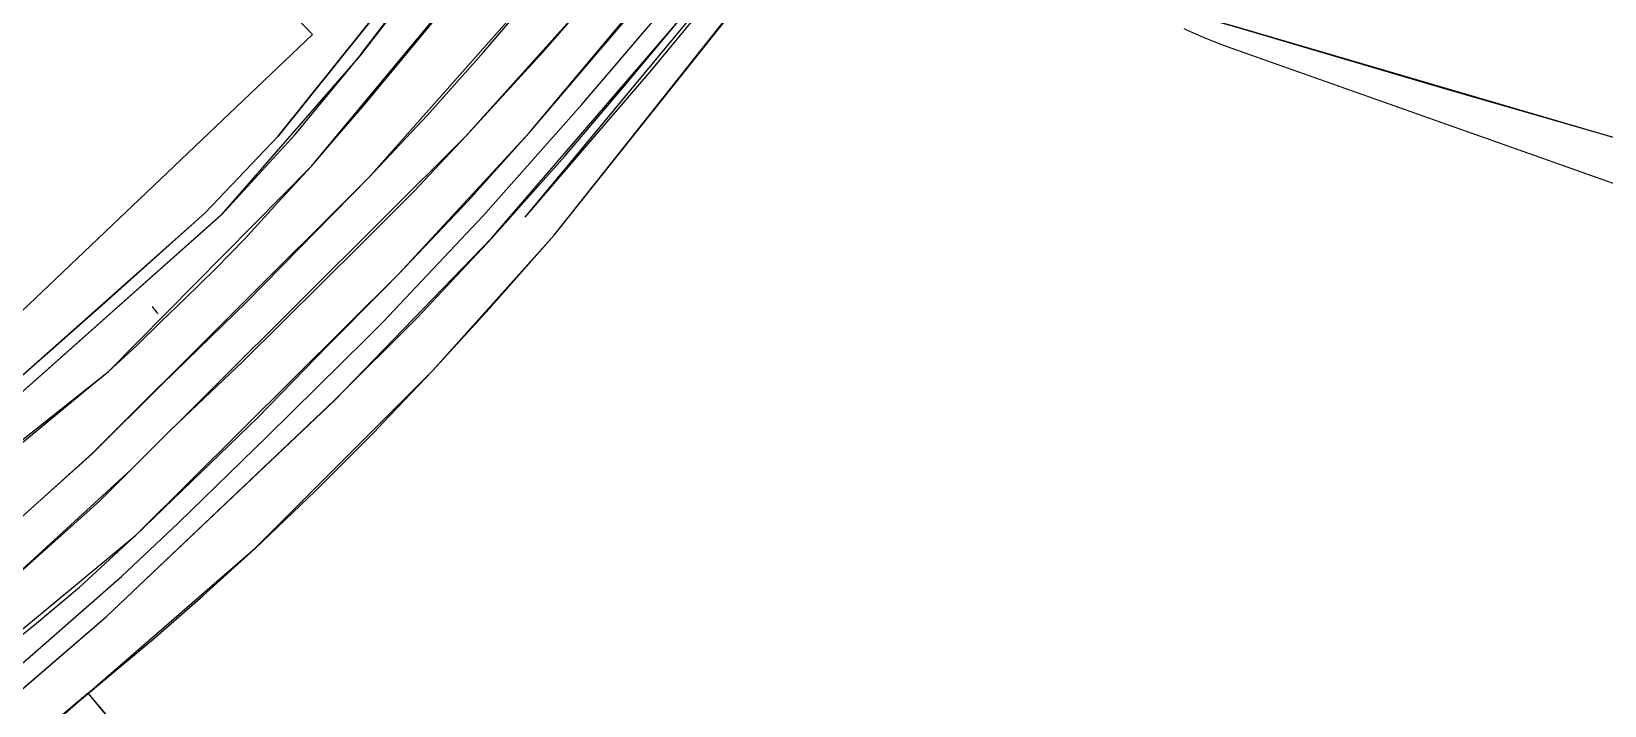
# Model space of a CAD drawing. Header units: millimetres. Extents: x 111502 to 977541, y 8702 to 1044108.
# Drawn here: x 489132.6 to 489421.5, y 243066.6 to 243190.3 of the extents above; entities that cross this region are included whole.
import ezdxf

# ---------------------------------------------------------------- set-up
doc = ezdxf.new("R2010")
doc.units = ezdxf.units.MM
doc.header["$LTSCALE"] = 0.25
doc.linetypes.add('DASHED2', pattern=[9.525, 6.35, -3.175])
doc.layers.add('E HVSS As Laid HV', color=10, linetype='Continuous')
doc.layers.add('X HVSS Site Background', color=8, linetype='Continuous')

# ---------------------------------------------------------------- blocks, each defined once
blk = doc.blocks.new('Gas OS')
at = {"layer": 'X HVSS Site Background'}
for points in [[(1069.61, -302.08), (1062.46, -302.75), (1035.15, -305.27), (965.5, -313.36), (962.95, -311.2), (963.46, -303.3), (1087.09, -286.74), (1069.61, -302.08), (1085.31, -300.47), (1104.75, -298.45), (1099.96, -309.55), (1108.46, -308.65), (1101.56, -325.54), (1068.57, -386.83), (1009.49, -479.16), (992.49, -502.23), (967.64, -533.19), (944.16, -559.4), (882.61, -620.65), (848.52, -651.9), (799.64, -689.91)], [(812.24, -691.7), (883.53, -632.69), (931.85, -584.7), (955.76, -558.79), (990.45, -517.5), (1013.34, -487.41), (1044.32, -441.61), (1071.09, -397.32), (1090.36, -364.02), (1118.99, -307.49), (1116.98, -307.72), (1121.77, -296.71), (1113.07, -297.55), (1134.52, -242.83), (1164.09, -135.99), (1174.39, -80.49), (1184.65, 0.35)], [(592.04, -822.18), (599.45, -810.61), (605.16, -805.31), (612.82, -801.59), (641.3, -798.72), (660.44, -793.06), (694.55, -775.41), (751.25, -742.71), (802.44, -708.4), (841.54, -679.09), (878.15, -647.59), (920.07, -607.89), (948.96, -578.09), (983.45, -538), (1034.34, -470.4), (1065.03, -422.7), (1114.22, -334.11), (1127.15, -306.61), (1118.99, -307.49), (1123.35, -296.56), (1121.77, -296.71), (1125.46, -287.44)], [(1002.4, -451.14), (1033.57, -401.33), (1052.76, -364.14), (1068.22, -328.24), (1070.06, -322.75), (1064.54, -313.09), (1080.42, -311.5), (1099.96, -309.55), (1089.44, -331.48), (1055.14, -392.82), (1019.02, -450.71), (984.94, -498.51), (966.54, -521.6), (926.36, -567), (875.51, -617.7), (847.36, -643)], [(839.12, -633.8), (878.52, -602.61), (915.8, -564.91), (967.7, -502.42), (1002.4, -451.14), (991.41, -439.7), (955.96, -402.56), (948.97, -409.25), (904.08, -452.74), (903.17, -456.56), (904.78, -462.55), (927.48, -486.94), (932.27, -481.9), (905.08, -453.76), (956.17, -404.45), (983.68, -433.04), (932.27, -481.9)], [(935.37, -527.37), (931.26, -532.51), (909.71, -559.41), (896.21, -573.52), (850.11, -614.4)], [(901.68, -475.05), (919.29, -493.67), (920.51, -492.56), (935.6, -508.33), (941.29, -511.02), (947.8, -511.02), (952.59, -508.43), (924.81, -544.52), (899.31, -573.81), (850.11, -617.5), (836.5, -603.6), (832.14, -607.16), (831.1, -608.01)], [(845.86, -505.83), (865.09, -487.4), (869, -491.51), (910.67, -535.17), (916, -540.76), (861.31, -592.76), (810.59, -539.69), (841.47, -510.05), (845.86, -505.83), (840.89, -500.62)], [(874.78, -661.7), (905.46, -635.08), (938.06, -602.48), (960.36, -577.59), (1007.68, -517.94), (1085.11, -539.17), (1420.93, -637.56), (1450.96, -647.73)], [(955.03, -574.28), (1001.78, -518)], [(1010.58, -822.06), (874.78, -661.7), (822.84, -705.49), (793.35, -726.4), (733.35, -765.1), (675.45, -796.21), (638.06, -813.72), (618.97, -822.17)]]:
    blk.add_lwpolyline(points, dxfattribs=at)
at = {"layer": 'X HVSS Site Background', "const_width": 0.2, "flags": 128}
blk.add_lwpolyline([(1076.02, -539.67), (1077.33, -540.27), (1079.37, -541.16), (1080.64, -541.69), (1082.77, -542.53), (1084.4, -543.13), (1086.38, -543.83), (1089.57, -544.96), (1092.36, -545.95), (1096.26, -547.33), (1100.06, -548.67), (1102.39, -549.49), (1104.72, -550.32), (1107.32, -551.24), (1109.5, -552.01), (1111.1, -552.58), (1112.78, -553.17), (1114.39, -553.74), (1115.89, -554.27), (1118.87, -555.33), (1121.28, -556.18), (1124.61, -557.36), (1131.66, -559.85), (1142.76, -563.78), (1150.97, -566.69), (1159.42, -569.67)], dxfattribs=at)
at = {"layer": 'X HVSS Site Background'}
blk.add_lwpolyline([(886.57, -590.67, 0.031529), (887.64, -592.06)], format="xyb", dxfattribs=at)
blk = doc.blocks.new('OS MAP 060722')
at = {"layer": 'X HVSS Site Background'}
for points in [[(272.12, 3909.39), (316.32, 3944.49), (338.54, 3963.95), (349.01, 3973.78), (365.36, 3989.7), (383.46, 4007.6), (386.56, 4010.7), (404.86, 4030.1), (423.06, 4050.6), (442.46, 4073.4), (460.96, 4096.8), (461.96, 4098.1), (478.86, 4121), (494.96, 4144.4), (501.66, 4154.7), (516.06, 4177.7), (535.14, 4209.7), (580.53, 4297.09), (594.47, 4330.94), (605.15, 4361.2), (608.69, 4372.48)], [(269.82, 3912.49), (322.92, 3955.39), (330.82, 3961.99), (341.12, 3971.5), (363.49, 3993.11), (376.46, 4006.4), (386.56, 4016.6), (389.46, 4019.5), (402.16, 4032.9), (413.36, 4045.4), (436.26, 4072.3), (448.06, 4086.7), (459.66, 4101.6), (470.96, 4116.8), (481.96, 4132.3), (492.66, 4148.1), (501.96, 4162.6), (511.16, 4177.2), (520.06, 4192.2), (528.73, 4206.89), (538.88, 4224.36), (548.02, 4240.2), (576.65, 4296.73)], [(299.12, 3925.09), (335.74, 3956.6), (377.66, 3996.3), (392.86, 4011.5), (406.56, 4026.1), (419.96, 4041.1), (430.56, 4053.6), (441.06, 4066.2), (454.86, 4083.4), (468.26, 4100.8), (480.36, 4117.2), (491.96, 4133.8), (501.06, 4147.1), (509.76, 4160.5), (516.36, 4171), (522.66, 4181.5), (527.06, 4189.7), (537.54, 4208.15), (557.07, 4242.72), (571.87, 4270.11), (584.82, 4297.62)], [(304.96, 3961.21), (305.97, 3962.04), (317.3, 3972.26), (333.11, 3986.5), (346.06, 3999.3), (361.46, 4014.3), (383.96, 4037.2), (394.66, 4048.6), (405.06, 4060.3), (424.16, 4082.6), (433.46, 4094.1), (442.56, 4105.7), (451.46, 4117.5), (468.46, 4141.2), (476.66, 4153.5), (484.76, 4165.9), (492.56, 4178.4), (500.96, 4192.6), (512.79, 4211.4), (532.62, 4245.99), (547.11, 4272.75), (557.63, 4294.69)], [(296.71, 3970.41), (297.71, 3971.21), (302.01, 3974.61), (302.81, 3974.11), (333.22, 3999.19), (336.12, 4001.59), (341.32, 4006.39), (345.72, 4010.69), (350.22, 4014.99), (355.72, 4020.39), (361.12, 4025.89), (367.22, 4032.59), (373.42, 4039.29), (378.12, 4044.79), (382.92, 4050.29), (400.32, 4071.39), (415.92, 4090.49), (425.32, 4101.79), (429.42, 4107.69), (440.62, 4123.69), (441.92, 4125.59), (460.03, 4153.08)], [(340.21, 3983.54), (347.56, 3990.9), (360.86, 4003.5), (382.46, 4024.9), (392.26, 4034.7), (401.76, 4044.8), (415.96, 4060.3), (425.26, 4071), (434.26, 4081.8), (443.16, 4092.8), (450.12, 4101.98)], [(294.11, 4000.61), (307.71, 3986.71), (356.92, 4030.39), (370.42, 4045.09), (382.42, 4059.69), (382.81, 4060.2), (391.82, 4072.09), (402.62, 4085.69), (407.82, 4092.19), (410.22, 4095.79)], [(332.37, 3942.48), (337.66, 3946.9), (344.26, 3952.4), (353.46, 3960.4), (363.06, 3969.1), (374.16, 3979.7), (385.06, 3990.6), (386.56, 3992.2), (395.66, 4001.7), (406.06, 4013.1), (417.96, 4026.6), (463.26, 4083.5), (464.65, 4085.38), (465.3, 4086.26)], [(412.64, 4029.91), (435.6, 4056.63), (453.62, 4078.42), (459.4, 4086.2)], [(295.52, 4001.72), (297.11, 3999.81), (307.71, 3989.81), (334.92, 4013.69), (353.82, 4030.69), (367.32, 4044.79), (388.87, 4071.71)], [(368.29, 4069.05), (373.62, 4063.45), (318.92, 4011.45)], [(278.52, 3930.19), (292.42, 3941.09), (306.12, 3952.29), (321, 3965.73), (334.53, 3977.85), (340.21, 3983.54)], [(56.6, 3773.72), (61.02, 3775.49), (67.42, 3777.99), (68.49, 3778.46), (95.62, 3790.49), (108.72, 3796.39), (133.02, 3807.99), (176.02, 3830.89), (189.42, 3838.29), (190.92, 3839.09), (192.52, 3840.09), (192.75, 3840.23), (221.22, 3858.19), (244.72, 3873.69), (250.92, 3877.79), (264.02, 3886.89), (280.42, 3898.69), (302.76, 3916.74), (330.56, 3940.97), (332.37, 3942.48)], [(332.37, 3942.48), (347.59, 3924.09)]]:
    blk.add_lwpolyline(points, dxfattribs=at)
at = {"layer": 'X HVSS Site Background', "flags": 128}
for points in [[(269.82, 3912.49), (322.92, 3955.39), (322.92, 3955.39), (330.82, 3961.99), (330.82, 3961.99), (341.12, 3971.5), (341.12, 3971.5), (363.49, 3993.11), (363.49, 3993.11), (376.46, 4006.4), (376.46, 4006.4), (386.56, 4016.6), (386.56, 4016.6), (389.46, 4019.5), (389.46, 4019.5), (402.16, 4032.9), (402.16, 4032.9), (413.36, 4045.4), (413.36, 4045.4), (436.26, 4072.3)], [(299.12, 3925.09), (335.74, 3956.6), (335.74, 3956.6), (377.66, 3996.3), (377.66, 3996.3), (392.86, 4011.5), (392.86, 4011.5), (406.56, 4026.1), (406.56, 4026.1), (419.96, 4041.1), (419.96, 4041.1), (430.56, 4053.6), (430.56, 4053.6), (441.06, 4066.2)], [(317.3, 3972.26), (333.11, 3986.5), (333.11, 3986.5), (346.06, 3999.3), (346.06, 3999.3), (361.46, 4014.3), (361.46, 4014.3), (383.96, 4037.2), (383.96, 4037.2), (394.66, 4048.6), (394.66, 4048.6), (405.06, 4060.3), (405.06, 4060.3), (424.16, 4082.6)], [(302.81, 3974.11), (333.22, 3999.19), (333.22, 3999.19), (336.12, 4001.59), (336.12, 4001.59), (341.32, 4006.39), (341.32, 4006.39), (345.72, 4010.69), (345.72, 4010.69), (350.22, 4014.99), (350.22, 4014.99), (355.72, 4020.39), (355.72, 4020.39), (361.12, 4025.89), (361.12, 4025.89), (367.22, 4032.59), (367.22, 4032.59), (373.42, 4039.29), (373.42, 4039.29), (378.12, 4044.79), (378.12, 4044.79), (382.92, 4050.29), (382.92, 4050.29), (400.32, 4071.39)], [(340.21, 3983.54), (347.56, 3990.9), (347.56, 3990.9), (360.86, 4003.5), (360.86, 4003.5), (382.46, 4024.9), (382.46, 4024.9), (392.26, 4034.7), (392.26, 4034.7), (401.76, 4044.8), (401.76, 4044.8), (415.96, 4060.3), (415.96, 4060.3), (425.26, 4071), (425.26, 4071), (434.26, 4081.8), (434.26, 4081.8), (443.16, 4092.8), (443.16, 4092.8), (450.12, 4101.98)], [(294.11, 4000.61), (307.71, 3986.71), (307.71, 3986.71), (356.92, 4030.39), (356.92, 4030.39), (370.42, 4045.09), (370.42, 4045.09), (382.42, 4059.69), (382.42, 4059.69), (382.81, 4060.2), (382.81, 4060.2), (391.82, 4072.09), (391.82, 4072.09), (402.62, 4085.69), (402.62, 4085.69), (407.82, 4092.19), (407.82, 4092.19), (410.22, 4095.79)], [(332.37, 3942.48), (337.66, 3946.9), (337.66, 3946.9), (344.26, 3952.4), (344.26, 3952.4), (353.46, 3960.4), (353.46, 3960.4), (363.06, 3969.1), (363.06, 3969.1), (374.16, 3979.7), (374.16, 3979.7), (385.06, 3990.6), (385.06, 3990.6), (386.56, 3992.2), (386.56, 3992.2), (395.66, 4001.7), (395.66, 4001.7), (406.06, 4013.1), (406.06, 4013.1), (417.96, 4026.6), (417.96, 4026.6), (463.26, 4083.5)], [(412.64, 4029.91), (435.6, 4056.63), (435.6, 4056.63), (453.62, 4078.42), (453.62, 4078.42), (459.4, 4086.2)], [(465.3, 4086.26), (489.52, 4079.99), (489.52, 4079.99), (510.72, 4074.09), (510.72, 4074.09), (542.72, 4064.99), (542.72, 4064.99), (581.92, 4053.45), (581.92, 4053.45), (636.88, 4037.56), (636.88, 4037.56), (669.96, 4027.56), (669.96, 4027.56), (694.69, 4020.5), (694.69, 4020.5), (715.78, 4013.95), (715.78, 4013.95), (750.87, 4003.78), (750.87, 4003.78), (766.86, 3998.97)], [(295.52, 4001.72), (297.11, 3999.81), (297.11, 3999.81), (307.71, 3989.81), (307.71, 3989.81), (334.92, 4013.69), (334.92, 4013.69), (353.82, 4030.69), (353.82, 4030.69), (367.32, 4044.79), (367.32, 4044.79), (388.87, 4071.71)], [(368.29, 4069.05), (373.62, 4063.45), (373.62, 4063.45), (318.92, 4011.45)], [(278.52, 3930.19), (292.42, 3941.09), (292.42, 3941.09), (306.12, 3952.29), (306.12, 3952.29), (321, 3965.73), (321, 3965.73), (334.53, 3977.85), (334.53, 3977.85), (340.21, 3983.54)], [(302.76, 3916.74), (330.56, 3940.97), (330.56, 3940.97), (332.37, 3942.48)], [(332.37, 3942.48), (389.29, 3873.69), (389.29, 3873.69), (401.67, 3859.39), (401.67, 3859.39), (435.87, 3818.89), (435.87, 3818.89), (465.27, 3785.29), (465.27, 3785.29), (491.77, 3754.69), (491.77, 3754.69), (535.27, 3702.65)]]:
    blk.add_lwpolyline(points, dxfattribs=at)

msp = doc.modelspace()

# ---------------------------------------------------------------- linework, layer by layer
at = {"lineweight": 0}
msp.add_circle((488727.82, 239008.33), 11388.42, dxfattribs=at)

# ---------------------------------------------------------------- block references
at = {"layer": 'E HVSS As Laid HV', "linetype": 'DASHED2', "lineweight": 0}
msp.add_blockref('OS MAP 060722', (488810.58, 239126.31), dxfattribs=at)
at = {"layer": 'X HVSS Site Background', "lineweight": 0}
msp.add_blockref('Gas OS', (488268.18, 243730.52), dxfattribs=at)

doc.saveas('drawing.dxf')
